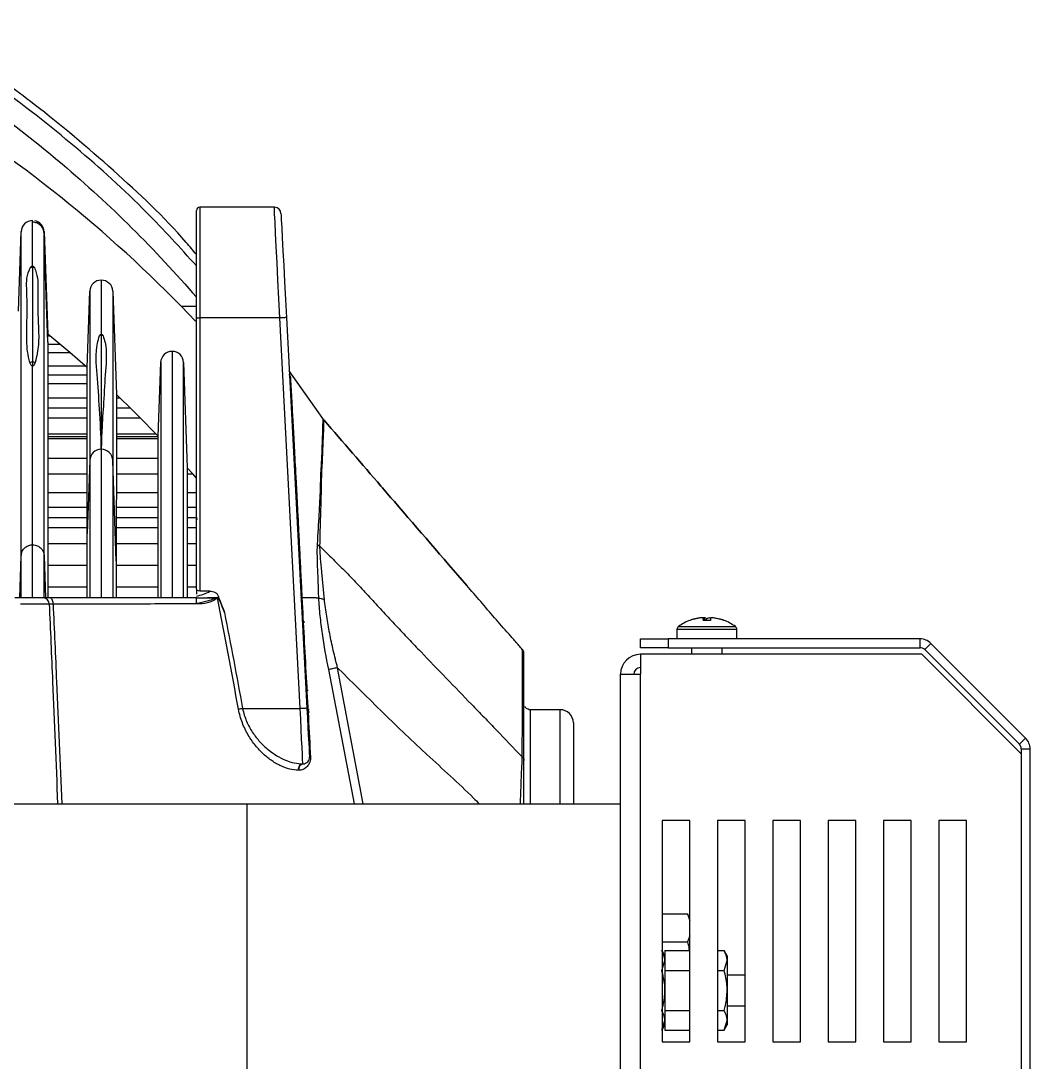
# Model space of a CAD drawing. Extents: x 9.3 to 87.2, y 0.6 to 68.8.
# Drawn here: x 39.923 to 44.482, y 58.611 to 63.314 of the extents above; entities that cross this region are included whole.
import ezdxf

# ---------------------------------------------------------------- set-up
doc = ezdxf.new("R2010")
doc.units = 0
doc.header["$MEASUREMENT"] = 0
doc.layers.add('OBJECT', color=7, linetype='CONTINUOUS')

msp = doc.modelspace()

# ---------------------------------------------------------------- linework, layer by layer
at = {"layer": 'OBJECT'}
for p, q in [((40.7165, 61.9725), (40.7165, 62.4575)), ((41.0681, 62.4725), (40.7315, 62.4725)), ((40.7315, 62.4725), (40.7315, 61.9725)), ((39.9765, 62.4033), (39.9765, 62.4122)), ((39.912, 62.0031), (39.9246, 62.3621)), ((40.0285, 62.3621), (40.0447, 61.8996)), ((40.0449, 61.8627), (40.0285, 62.3324)), ((39.9765, 62.2061), (39.9765, 62.2009)), ((39.9765, 62.2009), (39.9765, 61.7727)), ((40.2225, 61.7479), (40.2346, 62.0931)), ((40.3385, 62.0931), (40.3548, 61.6268)), ((40.6469, 62.0256), (40.7165, 62.0256)), ((40.6469, 62.0256), (40.7122, 61.9576)), ((40.7165, 61.9725), (40.7315, 61.9725)), ((40.7165, 60.7482), (40.7165, 61.9725)), ((40.7315, 61.9725), (40.7315, 60.7384)), ((41.0927, 61.9725), (40.7315, 61.9725)), ((41.1852, 60.2082), (41.0927, 61.9725)), ((41.1226, 61.9741), (41.2151, 60.2098)), ((40.0538, 61.8922), (40.0447, 61.8996)), ((40.0447, 61.8922), (40.0538, 61.8922)), ((40.0993, 61.8542), (40.0538, 61.8922)), ((40.2865, 61.8985), (40.2865, 61.8931)), ((40.2865, 61.8931), (40.2865, 61.3796)), ((40.0447, 61.8652), (40.0448, 61.8542)), ((40.0448, 61.8542), (40.0448, 61.8161)), ((40.0448, 61.8542), (40.0993, 61.8542)), ((40.1441, 61.8161), (40.0993, 61.8542)), ((40.0448, 61.8161), (40.0448, 61.7559)), ((40.0448, 61.8161), (40.1441, 61.8161)), ((40.2135, 61.7559), (40.1441, 61.8161)), ((39.9765, 61.7727), (39.9765, 61.7548)), ((40.0448, 61.7559), (40.0447, 61.7162)), ((40.0448, 61.7559), (40.2135, 61.7559)), ((40.2225, 61.7479), (40.2135, 61.7559)), ((40.5432, 61.4386), (40.5548, 61.7713)), ((40.6583, 61.7713), (40.6749, 61.296)), ((40.0447, 61.7162), (40.0446, 61.6757)), ((40.0447, 61.7162), (40.2225, 61.7162)), ((40.2225, 61.6757), (40.2225, 61.7162)), ((41.2875, 61.5178), (41.1353, 61.7335)), ((40.0446, 61.6757), (40.0445, 61.6116)), ((40.0446, 61.6757), (40.2225, 61.6757)), ((40.2225, 61.6116), (40.2225, 61.6757)), ((40.0445, 61.6116), (40.0445, 61.5668)), ((40.0445, 61.6116), (40.2225, 61.6116)), ((40.2225, 61.5668), (40.2225, 61.6116)), ((40.371, 61.6116), (40.3548, 61.6268)), ((40.3548, 61.6268), (40.3548, 61.6116)), ((40.3548, 61.6116), (40.3549, 61.5668)), ((40.3548, 61.6116), (40.371, 61.6116)), ((40.4172, 61.5668), (40.371, 61.6116)), ((40.0445, 61.5668), (40.0445, 61.5214)), ((40.0445, 61.5668), (40.2225, 61.5668)), ((40.2226, 61.5214), (40.2225, 61.5668)), ((40.3549, 61.5668), (40.3549, 61.5214)), ((40.3549, 61.5668), (40.4172, 61.5668)), ((40.4628, 61.5214), (40.4172, 61.5668)), ((40.0445, 61.5214), (40.0445, 61.4497)), ((40.0445, 61.5214), (40.2226, 61.5214)), ((40.2228, 61.4497), (40.2226, 61.5214)), ((40.3549, 61.5214), (40.3549, 61.4497)), ((40.3549, 61.5214), (40.4628, 61.5214)), ((40.5326, 61.4497), (40.4628, 61.5214)), ((40.0445, 61.4497), (40.0445, 61.4371)), ((40.0445, 61.4497), (40.2228, 61.4497)), ((40.0445, 61.4371), (40.0445, 61.4272)), ((40.0445, 61.4371), (40.2228, 61.4371)), ((40.0445, 61.4272), (40.0445, 61.3392)), ((40.0445, 61.4272), (40.2228, 61.4272)), ((40.2228, 61.4371), (40.2228, 61.4497)), ((40.2228, 61.4272), (40.2228, 61.4371)), ((40.2229, 61.3392), (40.2228, 61.4272)), ((40.3549, 61.4272), (40.3547, 61.3392)), ((40.3549, 61.4497), (40.3549, 61.4371)), ((40.3549, 61.4497), (40.5326, 61.4497)), ((40.3549, 61.4371), (40.3549, 61.4272)), ((40.3549, 61.4371), (40.5432, 61.4371)), ((40.3549, 61.4272), (40.5432, 61.4272)), ((40.5432, 61.4386), (40.5326, 61.4497)), ((40.5432, 61.4371), (40.5432, 61.4386)), ((40.5432, 61.4272), (40.5432, 61.4371)), ((40.2865, 61.3796), (40.2865, 61.3796)), ((40.0445, 61.3392), (40.0446, 61.2687)), ((40.0445, 61.3392), (40.2229, 61.3392)), ((40.2229, 61.2687), (40.2229, 61.3392)), ((40.2346, 61.3292), (40.223, 60.999)), ((40.3544, 60.8741), (40.3385, 61.3292)), ((40.3547, 61.3392), (40.3546, 61.2687)), ((40.3547, 61.3392), (40.543, 61.3392)), ((40.543, 61.2687), (40.543, 61.3392)), ((40.6995, 61.2687), (40.6749, 61.296)), ((40.0446, 61.2687), (40.0447, 61.1843)), ((40.0446, 61.2687), (40.2229, 61.2687)), ((40.2229, 61.1843), (40.2229, 61.2687)), ((40.3546, 61.2687), (40.3546, 61.1843)), ((40.3546, 61.2687), (40.543, 61.2687)), ((40.5431, 61.1843), (40.543, 61.2687)), ((40.6749, 61.2687), (40.6995, 61.2687)), ((40.7165, 61.2493), (40.6995, 61.2687)), ((40.0447, 61.1843), (40.0447, 61.1172)), ((40.0447, 61.1843), (40.2229, 61.1843)), ((40.2229, 61.1172), (40.2229, 61.1843)), ((40.3546, 61.1843), (40.3545, 61.1172)), ((40.3546, 61.1843), (40.5431, 61.1843)), ((40.5432, 61.1172), (40.5431, 61.1843)), ((40.6751, 61.1843), (40.6751, 61.1172)), ((40.6751, 61.1843), (40.7165, 61.1843)), ((40.0447, 61.1172), (40.0448, 61.0718)), ((40.0447, 61.1172), (40.2229, 61.1172)), ((40.223, 61.0718), (40.2229, 61.1172)), ((40.3545, 61.1172), (40.3545, 61.0718)), ((40.3545, 61.1172), (40.5432, 61.1172)), ((40.5432, 61.0718), (40.5432, 61.1172)), ((40.6751, 61.1172), (40.6751, 61.0718)), ((40.6751, 61.1172), (40.7165, 61.1172)), ((40.0448, 61.0718), (40.0448, 61.0262)), ((40.0448, 61.0718), (40.223, 61.0718)), ((40.223, 61.0262), (40.223, 61.0718)), ((40.3545, 61.0718), (40.3545, 61.0262)), ((40.3545, 61.0718), (40.5432, 61.0718)), ((40.5431, 61.0262), (40.5432, 61.0718)), ((40.6751, 61.0718), (40.675, 61.0262)), ((40.6751, 61.0718), (40.7166, 61.0718)), ((40.0448, 61.0262), (40.0448, 60.9541)), ((40.0448, 61.0262), (40.223, 61.0262)), ((40.223, 60.999), (40.223, 61.0262)), ((40.223, 60.9541), (40.223, 60.999)), ((40.3545, 61.0262), (40.3545, 60.9541)), ((40.3545, 61.0262), (40.5431, 61.0262)), ((40.5431, 60.9541), (40.5431, 61.0262)), ((40.675, 61.0262), (40.6749, 60.9541)), ((40.675, 61.0262), (40.7165, 61.0262)), ((40.0448, 60.9541), (40.0449, 60.8564)), ((40.0448, 60.9541), (40.223, 60.9541)), ((40.223, 60.8564), (40.223, 60.9541)), ((40.3545, 60.9541), (40.3544, 60.8741)), ((40.3545, 60.9541), (40.5431, 60.9541)), ((40.543, 60.8564), (40.5431, 60.9541)), ((40.6749, 60.9541), (40.675, 60.8564)), ((40.6749, 60.9541), (40.7165, 60.9541)), ((39.9767, 60.948), (39.9765, 60.948)), ((39.9181, 60.7082), (39.9247, 60.8978)), ((40.0287, 60.8978), (40.0353, 60.7082)), ((40.0449, 60.8564), (40.0449, 60.7577)), ((40.0449, 60.8564), (40.223, 60.8564)), ((40.223, 60.7577), (40.223, 60.8564)), ((40.3544, 60.8741), (40.3544, 60.8564)), ((40.3544, 60.8564), (40.3544, 60.7577)), ((40.3544, 60.8564), (40.543, 60.8564)), ((40.5429, 60.7577), (40.543, 60.8564)), ((40.675, 60.8564), (40.6751, 60.7577)), ((40.675, 60.8564), (40.7165, 60.8564)), ((40.0449, 60.7577), (40.0449, 60.7082)), ((40.0449, 60.7577), (40.223, 60.7577)), ((40.2229, 60.7082), (40.223, 60.7577)), ((40.3544, 60.7577), (40.3545, 60.7082)), ((40.3544, 60.7577), (40.5429, 60.7577)), ((40.543, 60.7082), (40.5429, 60.7577)), ((40.6751, 60.7577), (40.6751, 60.7082)), ((40.6751, 60.7577), (40.7165, 60.7577)), ((40.7165, 60.7482), (40.7165, 60.7245)), ((40.7771, 60.7384), (40.7315, 60.7384)), ((40.0258, 60.7082), (39.8963, 60.7082)), ((40.7165, 60.7082), (40.7165, 60.7082)), ((41.2571, 60.7082), (41.2673, 60.7082)), ((41.1946, 60.6006), (41.2053, 60.6006)), ((42.8928, 60.5788), (43.1503, 60.5788)), ((42.9982, 60.6187), (42.9959, 60.618)), ((42.9982, 60.6187), (42.9983, 60.6182)), ((43.0101, 60.6187), (43.0033, 60.618)), ((43.0109, 60.6063), (43.0101, 60.6187)), ((43.0329, 60.6187), (43.0398, 60.618)), ((43.0449, 60.6187), (43.0448, 60.6182)), ((42.8865, 60.5666), (42.8865, 60.5232)), ((42.8865, 60.5666), (43.1565, 60.5666)), ((43.1565, 60.5232), (43.1565, 60.5666)), ((41.1991, 60.5147), (41.2036, 60.5147)), ((42.7215, 60.4832), (42.7215, 60.5232)), ((42.7215, 60.5232), (42.8465, 60.5232)), ((42.8465, 60.4832), (42.7215, 60.4832)), ((42.8465, 60.5232), (42.8465, 60.4832)), ((43.9841, 60.5232), (42.8465, 60.5232)), ((42.8465, 60.4832), (43.9841, 60.4832)), ((42.9525, 60.4832), (42.9525, 60.4532)), ((43.0905, 60.4532), (43.0905, 60.4832)), ((43.9841, 60.4832), (43.9841, 60.5232)), ((44.0053, 60.4744), (44.0336, 60.5027)), ((44.461, 60.0753), (44.0336, 60.5027)), ((42.7215, 60.4532), (42.7215, 60.3632)), ((43.9924, 60.4532), (42.7215, 60.4532)), ((44.4415, 60.0041), (43.9924, 60.4532)), ((44.0053, 60.4744), (44.4328, 60.047)), ((41.2037, 60.4279), (41.2125, 60.4279)), ((41.4696, 59.7782), (41.3537, 60.3927)), ((41.3125, 60.384), (41.4288, 59.7782)), ((42.6315, 56.5432), (42.6315, 60.3632)), ((42.6315, 60.3632), (42.7215, 60.3632)), ((42.7215, 56.5432), (42.7215, 60.3632)), ((41.2109, 60.2911), (41.2215, 60.2911)), ((40.9249, 60.2082), (41.1852, 60.2082)), ((41.2154, 60.2041), (41.2257, 60.2041)), ((42.3585, 60.2032), (42.2253, 60.2032)), ((42.3585, 59.7782), (42.3585, 60.2032)), ((41.216, 60.1931), (41.2262, 60.1931)), ((41.2174, 60.1662), (41.2259, 60.1662)), ((42.4185, 60.1432), (42.4185, 59.7782)), ((44.4328, 60.047), (44.461, 60.0753)), ((44.4415, 60.0258), (44.4415, 56.9206)), ((44.4415, 60.0258), (44.4815, 60.0258)), ((44.4815, 56.9206), (44.4815, 60.0258)), ((38.7275, 59.7782), (40.9445, 59.7782)), ((40.9445, 59.7782), (40.9445, 58.2782)), ((40.9445, 59.7782), (42.6315, 59.7782)), ((42.944, 59.7032), (42.819, 59.7032)), ((42.819, 59.7032), (42.819, 58.7032)), ((42.944, 58.7032), (42.944, 59.7032)), ((43.194, 59.7032), (43.069, 59.7032)), ((43.069, 59.7032), (43.069, 58.7032)), ((43.194, 58.7032), (43.194, 59.7032)), ((43.444, 59.7032), (43.319, 59.7032)), ((43.319, 59.7032), (43.319, 58.7032)), ((43.444, 58.7032), (43.444, 59.7032)), ((43.694, 59.7032), (43.569, 59.7032)), ((43.569, 59.7032), (43.569, 58.7032)), ((43.694, 58.7032), (43.694, 59.7032)), ((43.944, 59.7032), (43.819, 59.7032)), ((43.819, 59.7032), (43.819, 58.7032)), ((43.944, 58.7032), (43.944, 59.7032)), ((44.194, 59.7032), (44.069, 59.7032)), ((44.069, 59.7032), (44.069, 58.7032)), ((44.194, 58.7032), (44.194, 59.7032)), ((42.819, 59.2808), (42.934, 59.2808)), ((42.944, 59.2593), (42.934, 59.2808)), ((42.934, 59.2808), (42.944, 59.2493)), ((42.944, 59.1824), (42.934, 59.1545)), ((42.819, 59.1545), (42.934, 59.1545)), ((42.8182, 59.0253), (42.8322, 59.0703)), ((42.8322, 59.0912), (42.819, 59.114)), ((42.8322, 59.1154), (42.944, 59.1154)), ((42.8322, 59.1154), (42.8322, 59.0253)), ((43.069, 59.1154), (43.0995, 59.1154)), ((43.1134, 59.0912), (43.0995, 59.1154)), ((43.0995, 59.0253), (43.1134, 59.0703)), ((43.1134, 59.0912), (43.1134, 59.0703)), ((43.1134, 59.0703), (43.1134, 58.9352)), ((42.8322, 59.0253), (42.8322, 58.8452)), ((42.8322, 59.0253), (42.944, 59.0253)), ((43.069, 59.0253), (43.0995, 59.0253)), ((43.194, 59.0042), (43.1134, 59.0042)), ((43.1134, 58.9352), (43.1134, 58.8001)), ((42.8322, 58.8452), (42.944, 58.8452)), ((42.8322, 58.8452), (42.8322, 58.7551)), ((43.069, 58.8452), (43.0995, 58.8452)), ((43.1134, 58.8662), (43.194, 58.8662)), ((42.8182, 58.7551), (42.8322, 58.8001)), ((43.0995, 58.7551), (43.1134, 58.8001)), ((43.1134, 58.8001), (43.1134, 58.7792)), ((42.819, 58.7565), (42.8322, 58.7792)), ((42.8322, 58.7551), (42.944, 58.7551)), ((43.069, 58.7551), (43.0995, 58.7551)), ((43.0995, 58.7551), (43.1134, 58.7792)), ((42.819, 58.7032), (42.944, 58.7032)), ((43.069, 58.7032), (43.194, 58.7032)), ((43.319, 58.7032), (43.444, 58.7032)), ((43.569, 58.7032), (43.694, 58.7032)), ((43.819, 58.7032), (43.944, 58.7032)), ((44.069, 58.7032), (44.194, 58.7032))]:
    msp.add_line(p, q, dxfattribs=at)
at = {"layer": 'OBJECT', "flags": 128}
for points in [[(41.0927, 61.9725), (41.0884, 62.0593), (41.0843, 62.1435), (41.0804, 62.2225), (41.0769, 62.2939), (41.0738, 62.3555), (41.0714, 62.4055), (41.0695, 62.4424), (41.0684, 62.4649), (41.0681, 62.4725)], [(41.098, 62.4441), (41.0984, 62.4369), (41.0995, 62.4157), (41.1013, 62.3811), (41.1038, 62.3341), (41.1068, 62.2762), (41.1103, 62.2091), (41.1142, 62.1348), (41.1184, 62.0557), (41.1226, 61.9741)], [(41.1226, 61.9741), (41.1221, 61.974), (41.1204, 61.974), (41.1176, 61.9738), (41.1139, 61.9736), (41.1093, 61.9734), (41.1042, 61.9731), (41.0985, 61.9728), (41.0927, 61.9725)], [(39.9219, 60.6809), (39.9528, 60.6809), (40.0514, 60.6808)], [(40.0701, 60.6814), (40.0695, 60.6868), (40.0684, 60.6919), (40.0668, 60.6965), (40.0648, 60.7005), (40.0624, 60.7038), (40.0597, 60.7062), (40.0568, 60.7077), (40.0539, 60.7082)], [(40.8101, 60.7082), (40.8107, 60.7083), (40.8108, 60.7083)], [(41.1927, 60.7083), (41.1927, 60.7082), (41.1927, 60.7082)], [(41.1928, 60.7082), (41.1927, 60.7083), (41.1927, 60.7083)], [(43.0032, 60.6187), (43.0033, 60.618), (43.0034, 60.617), (43.0035, 60.6157), (43.0036, 60.6143), (43.0038, 60.6125), (43.004, 60.6106), (43.0042, 60.6084), (43.0044, 60.6059)], [(43.0088, 60.6062), (43.0047, 60.6063), (43.0044, 60.6063)], [(43.0387, 60.6059), (43.0389, 60.6084), (43.0391, 60.6106), (43.0393, 60.6125), (43.0395, 60.6143), (43.0396, 60.6157), (43.0397, 60.617), (43.0398, 60.618), (43.0399, 60.6187)], [(43.098, 60.6062), (43.0968, 60.6063), (43.0967, 60.6063)], [(40.9249, 60.2082), (40.9223, 60.2077), (40.9197, 60.2073), (40.9172, 60.2068), (40.9147, 60.2064), (40.9124, 60.2059), (40.9102, 60.2055), (40.9082, 60.2052), (40.9064, 60.2048)], [(41.2151, 60.2098), (41.2145, 60.2098), (41.2128, 60.2097), (41.2101, 60.2095), (41.2063, 60.2093), (41.2018, 60.2091), (41.1966, 60.2088), (41.191, 60.2085), (41.1852, 60.2082)], [(41.1967, 59.9582), (41.1964, 59.9635), (41.1958, 59.978), (41.1947, 60.0013), (41.1933, 60.0324), (41.1915, 60.0701), (41.1895, 60.1131), (41.1874, 60.1598), (41.1852, 60.2082)], [(41.2151, 60.2098), (41.2174, 60.1669), (41.2195, 60.1256), (41.2215, 60.0876), (41.2233, 60.0542), (41.2247, 60.0269), (41.2258, 60.0065), (41.2264, 59.994), (41.2266, 59.9898)], [(41.2266, 59.9898), (41.2267, 59.9894), (41.227, 59.9891), (41.2274, 59.9888), (41.2279, 59.9884), (41.2286, 59.9881), (41.2294, 59.9879), (41.2303, 59.9876), (41.2313, 59.9874)]]:
    msp.add_lwpolyline(points, dxfattribs=at)
at = {"layer": 'OBJECT'}
for centre, radius, start, end in [((36.3545, 57.8332), 6, 44.32505, 59.31396), ((40.7315, 62.4575), 0.015, 90, 180), ((41.0681, 62.4425), 0.03, 3, 87.6404), ((39.9765, 62.3602), 0.052, 90.0069, 178), ((39.9765, 62.3602), 0.052, 2, 79.6776), ((39.9765, 62.1464), 0.0545, 89.9929, 100.227), ((39.9765, 62.1463), 0.0546, 81.378, 90.001), ((40.2865, 62.0912), 0.052, 90, 178), ((40.2865, 62.0912), 0.052, 2, 90), ((40.2865, 61.8376), 0.0555, 89.9935, 98.5284), ((40.2865, 61.8375), 0.0555, 81.4718, 90.0063), ((40.6065, 61.7695), 0.0518, 90, 178), ((40.6065, 61.7695), 0.0518, 2, 90), ((39.9765, 61.7109), 0.0619, 89.9772, 101.4293), ((39.9766, 61.7108), 0.0619, 78.9908, 90.0222), ((41.1604, 61.7197), 0.0244, 183.0336, 215.9914), ((40.2865, 61.3274), 0.052, 90, 178), ((40.2865, 61.3274), 0.052, 2, 90), ((40.7365, 61.0734), 0.02, 180, 212.5468), ((40.0237, 60.6806), 0.0277, 0.45, 85.7528), ((42.9015, 60.5666), 0.015, 125.6682, 180), ((43.0215, 60.3994), 0.2208, 110.3311, 125.6682), ((43.0215, 60.3994), 0.2208, 104.3896, 110.3311), ((43.3332, 60.9248), 0.5022, 219.3434, 219.4237), ((43.0215, 60.3978), 0.2216, 94.7443, 110.1217), ((43.0154, 60.4233), 0.1962, 95.0253, 104.3851), ((43.0215, 60.3367), 0.2697, 86.3607, 93.6393), ((43.001, 60.5847), 0.0352, 54.3352, 74.9747), ((43.0458, 60.5766), 0.044, 106.9531, 138.1962), ((43.0216, 60.3978), 0.2216, 69.8782, 85.2556), ((43.0277, 60.4235), 0.1959, 68.5886, 84.9801), ((43.0215, 60.3994), 0.2208, 69.6689, 75.6104), ((42.7099, 60.9248), 0.5022, 320.5763, 320.6566), ((43.0215, 60.3994), 0.2208, 54.3318, 69.6689), ((43.1415, 60.5666), 0.015, 0, 54.3318), ((43.9841, 60.4532), 0.07, 45, 90), ((43.9841, 60.4532), 0.03, 45, 90), ((42.1802, 60.4595), 0.015, 0.0003, 27.6805), ((42.1799, 60.4598), 0.015, 11.9122, 23.5856), ((42.7215, 60.3632), 0.09, 90, 180), ((42.7215, 60.3632), 0.03, 90, 180), ((42.3585, 60.1432), 0.06, 0, 90), ((44.4115, 60.0258), 0.07, 0, 45), ((44.4115, 60.0258), 0.03, 0, 45), ((41.1967, 59.9882), 0.03, 272.1871, 3), ((41.2002, 59.9346), 0.0239, 98.4665, 192.0031), ((41.2019, 59.935), 0.0236, 99.9027, 193.1263)]:
    msp.add_arc(centre, radius, start, end, dxfattribs=at)
for points, knots in [([(40.7165, 62.2588), (40.7011, 62.2771), (40.5865, 62.4134), (40.3428, 62.6423), (40.021, 62.9144), (39.7126, 63.1374), (39.521, 63.2552), (39.425, 63.3142)], [0, 0, 0, 0, 0.04293, 0.319017, 0.59702, 0.798142, 1, 1, 1, 1]), ([(40.7165, 62.2077), (40.6425, 62.2892), (40.4713, 62.4777), (40.1673, 62.7516), (39.8106, 63.033), (39.5482, 63.1973), (39.4165, 63.2797)], [0, 0, 0, 0, 0.195251, 0.451403, 0.724741, 1, 1, 1, 1]), ([(39.4165, 63.168), (39.6608, 63.0194), (39.892, 62.8526), (40.328, 62.4827), (40.5301, 62.282), (40.7165, 62.0656)], [0, 0, 0, 0, 0.5, 0.5, 1, 1, 1, 1]), ([(39.9247, 60.8978), (39.9247, 60.9983), (39.9247, 61.1959), (39.9247, 61.4603), (39.9247, 61.688), (39.9247, 61.8787), (39.9246, 62.0368), (39.9246, 62.1742), (39.9246, 62.281), (39.9246, 62.3487), (39.9246, 62.3576), (39.9246, 62.3621)], [0, 0, 0, 0, 0.130922, 0.257354, 0.375016, 0.481399, 0.581339, 0.679843, 0.783111, 0.890386, 1, 1, 1, 1]), ([(40.0285, 62.3545), (40.0276, 62.3609), (40.0257, 62.3741), (40.0136, 62.391), (39.9963, 62.4026), (39.9829, 62.4041), (39.9765, 62.4048)], [0, 0, 0, 0, 0.240814, 0.500338, 0.759667, 1, 1, 1, 1]), ([(39.9765, 62.2061), (39.9765, 62.2406), (39.9765, 62.311), (39.9765, 62.3694), (39.9765, 62.3992), (39.9765, 62.4028), (39.9765, 62.4033)], [0, 0, 0, 0, 0.3326073, 0.6774697, 0.9544603, 1, 1, 1, 1]), ([(40.0287, 60.8978), (40.0287, 60.9983), (40.0287, 61.1959), (40.0286, 61.4603), (40.0286, 61.688), (40.0286, 61.8787), (40.0286, 62.0368), (40.0286, 62.1745), (40.0286, 62.28), (40.0285, 62.3385), (40.0285, 62.3465), (40.0285, 62.3489)], [0, 0, 0, 0, 0.13971, 0.27463, 0.400189, 0.513714, 0.620363, 0.725479, 0.835679, 0.950155, 1, 1, 1, 1]), ([(39.9643, 61.7715), (39.9621, 61.7796), (39.9511, 61.8203), (39.9493, 61.9196), (39.9529, 62.0234), (39.9497, 62.1051), (39.9488, 62.1522), (39.9573, 62.1839), (39.9666, 62.1996), (39.9669, 62.2001)], [0, 0, 0, 0, 0.052127, 0.260581, 0.628663, 0.75159, 0.874449, 0.996169, 1, 1, 1, 1]), ([(39.9669, 62.2001), (39.968, 62.2017), (39.9693, 62.2037), (39.9727, 62.2055), (39.9741, 62.206), (39.9755, 62.2061), (39.9762, 62.2061), (39.9765, 62.2061)], [0, 0, 0, 0, 0.6484524, 0.7598636, 0.87221, 0.9465614, 1, 1, 1, 1]), ([(39.9765, 62.2061), (39.9771, 62.206), (39.9784, 62.2058), (39.981, 62.2045), (39.9831, 62.2026), (39.9843, 62.201), (39.9847, 62.2003)], [0, 0, 0, 0, 0.11024, 0.273219, 0.70661, 1, 1, 1, 1]), ([(39.9847, 62.2003), (39.9877, 62.1924), (40.0027, 62.1531), (39.9989, 62.0693), (40.0008, 61.9592), (40.0063, 61.8527), (39.9943, 61.7986), (39.9884, 61.7716)], [0, 0, 0, 0, 0.0631566, 0.3141764, 0.6559932, 0.8284295, 1, 1, 1, 1]), ([(40.2865, 62.1432), (40.2865, 62.1393), (40.2865, 62.1316), (40.2865, 62.0739), (40.2865, 61.9973), (40.2865, 61.9312), (40.2865, 61.8985)], [0, 0, 0, 0, 0.2875665, 0.5706173, 0.7881638, 1, 1, 1, 1]), ([(40.2346, 62.0931), (40.2346, 62.0892), (40.2346, 62.0817), (40.2346, 62.0222), (40.2346, 61.9314), (40.2346, 61.8031), (40.2346, 61.661), (40.2346, 61.5044), (40.2346, 61.3873), (40.2346, 61.3292)], [0, 0, 0, 0, 0.1517066, 0.3010924, 0.4467941, 0.5874491, 0.7285956, 0.8653203, 1, 1, 1, 1]), ([(40.3385, 62.0931), (40.3385, 62.0892), (40.3385, 62.0817), (40.3385, 62.0222), (40.3385, 61.9314), (40.3385, 61.8031), (40.3385, 61.661), (40.3385, 61.5044), (40.3385, 61.3873), (40.3385, 61.3292)], [0, 0, 0, 0, 0.1517066, 0.3010924, 0.4467941, 0.5874491, 0.7285956, 0.8653203, 1, 1, 1, 1]), ([(40.2865, 61.3796), (40.2865, 61.3796), (40.2865, 61.3797), (40.2865, 61.3799), (40.2865, 61.3803), (40.2865, 61.3817), (40.2859, 61.4446), (40.2785, 61.563), (40.2689, 61.7198), (40.2582, 61.8241), (40.2749, 61.881), (40.2783, 61.8925)], [0, 0, 0, 0, 0.000149, 0.000446, 0.00104, 0.002229, 0.006986, 0.312547, 0.618174, 0.923157, 1, 1, 1, 1]), ([(40.2783, 61.8925), (40.2788, 61.8932), (40.2797, 61.8947), (40.2814, 61.8965), (40.2832, 61.8977), (40.2846, 61.8983), (40.2858, 61.8985), (40.2864, 61.8985), (40.2865, 61.8985)], [0, 0, 0, 0, 0.310389, 0.628913, 0.761248, 0.894698, 0.970341, 1, 1, 1, 1]), ([(40.2865, 61.8985), (40.2869, 61.8985), (40.2878, 61.8985), (40.2894, 61.898), (40.2919, 61.8965), (40.2936, 61.8945), (40.2945, 61.8929), (40.2948, 61.8925)], [0, 0, 0, 0, 0.0737706, 0.1689582, 0.3352579, 0.8334907, 1, 1, 1, 1]), ([(40.2948, 61.8925), (40.298, 61.8819), (40.3139, 61.8297), (40.3049, 61.7341), (40.2979, 61.6017), (40.2903, 61.493), (40.2876, 61.4267), (40.2869, 61.4019), (40.2867, 61.3901), (40.2866, 61.3842), (40.2866, 61.3815), (40.2865, 61.3803), (40.2865, 61.3799), (40.2865, 61.3797), (40.2865, 61.3796), (40.2865, 61.3796)], [0, 0, 0, 0, 0.070565, 0.350846, 0.630744, 0.861215, 0.935041, 0.968568, 0.985332, 0.993714, 0.997905, 0.998952, 0.999476, 0.999738, 1, 1, 1, 1]), ([(40.6065, 61.8212), (40.6065, 61.8175), (40.6065, 61.8101), (40.6065, 61.7519), (40.6065, 61.6638), (40.6065, 61.5413), (40.6065, 61.4115), (40.6065, 61.2711), (40.6065, 61.1206), (40.6065, 60.9662), (40.6065, 60.8322), (40.6065, 60.7456), (40.6065, 60.7082)], [0, 0, 0, 0, 0.119115, 0.2364, 0.350741, 0.460971, 0.565325, 0.66243, 0.765971, 0.856794, 0.938114, 1, 1, 1, 1]), ([(39.9765, 61.7548), (39.9762, 61.7548), (39.9756, 61.7548), (39.9744, 61.7551), (39.9723, 61.7564), (39.9679, 61.7618), (39.9659, 61.7672), (39.9643, 61.7715)], [0, 0, 0, 0, 0.027025, 0.059823, 0.116713, 0.300963, 1, 1, 1, 1]), ([(39.9884, 61.7716), (39.9868, 61.7666), (39.985, 61.7612), (39.9798, 61.7561), (39.9785, 61.7552), (39.9773, 61.7548), (39.9768, 61.7548), (39.9765, 61.7548)], [0, 0, 0, 0, 0.808261, 0.877493, 0.947201, 0.979061, 1, 1, 1, 1]), ([(39.9765, 60.9482), (39.9765, 61.0348), (39.9765, 61.2058), (39.9765, 61.4233), (39.9765, 61.6064), (39.9765, 61.7063), (39.9765, 61.7548)], [0, 0, 0, 0, 0.2943602, 0.581245, 0.7968207, 1, 1, 1, 1]), ([(40.5548, 61.7713), (40.5548, 61.7675), (40.5548, 61.7601), (40.5548, 61.7019), (40.5548, 61.6136), (40.5548, 61.491), (40.5548, 61.3611), (40.5548, 61.2205), (40.5548, 61.07), (40.5548, 60.9154), (40.5548, 60.7979), (40.5548, 60.7285), (40.5548, 60.7082)], [0, 0, 0, 0, 0.122602, 0.243319, 0.361, 0.474446, 0.581833, 0.68175, 0.788271, 0.881698, 0.965359, 1, 1, 1, 1]), ([(40.6583, 60.7082), (40.6583, 60.7294), (40.6583, 60.8006), (40.6583, 60.921), (40.6583, 61.0792), (40.6583, 61.2417), (40.6583, 61.3881), (40.6583, 61.5199), (40.6583, 61.6305), (40.6583, 61.7093), (40.6583, 61.7613), (40.6583, 61.7679), (40.6583, 61.7713)], [0, 0, 0, 0, 0.036087, 0.121484, 0.217181, 0.326474, 0.448113, 0.550998, 0.658884, 0.770331, 0.884355, 1, 1, 1, 1]), ([(40.2225, 61.7162), (40.2225, 61.7254), (40.2225, 61.7438), (40.2225, 61.7466), (40.2225, 61.7479)], [0, 0, 0, 0, 0.4984204, 1, 1, 1, 1]), ([(41.1369, 61.7136), (41.1369, 61.7136), (41.1371, 61.7133), (41.1364, 61.7147), (41.1362, 61.7172), (41.1362, 61.7185)], [0, 0, 0, 0, 0.120517, 0.578311, 1, 1, 1, 1]), ([(41.1367, 61.7146), (41.1371, 61.7138), (41.1389, 61.7108), (41.1403, 61.7076), (41.1405, 61.7062), (41.1407, 61.7054)], [0, 0, 0, 0, 0.149258, 0.564317, 1, 1, 1, 1]), ([(41.1407, 61.7054), (41.141, 61.6989), (41.1414, 61.6918), (41.1423, 61.6759), (41.1427, 61.6672), (41.1443, 61.6383), (41.1456, 61.6157), (41.1484, 61.5637), (41.15, 61.5343), (41.1528, 61.484), (41.1537, 61.4661), (41.1558, 61.4287), (41.1568, 61.4091), (41.1601, 61.3478), (41.1625, 61.3035), (41.1663, 61.2304), (41.1677, 61.205), (41.1697, 61.165), (41.1705, 61.1514), (41.1719, 61.1237), (41.1726, 61.1097), (41.1748, 61.0669), (41.1763, 61.0374), (41.1794, 60.9767), (41.181, 60.9455), (41.1842, 60.881), (41.1859, 60.8475), (41.1884, 60.7961), (41.1893, 60.7788), (41.1906, 60.7525), (41.1912, 60.7393), (41.192, 60.7238), (41.1923, 60.7171), (41.1926, 60.7127), (41.1927, 60.7104), (41.1928, 60.7082)], [0, 0, 0, 0, 0.0625, 0.0625, 0.125, 0.125, 0.25, 0.25, 0.375, 0.375, 0.4375, 0.4375, 0.5, 0.5, 0.625, 0.625, 0.6875, 0.6875, 0.71875, 0.71875, 0.75, 0.75, 0.8125, 0.8125, 0.875, 0.875, 0.9375, 0.9375, 0.96875, 0.96875, 0.984375, 0.992188, 0.996094, 0.996094, 1, 1, 1, 1]), ([(41.2875, 61.5178), (41.2877, 61.5125), (41.287, 61.5064), (41.2863, 61.4941), (41.2861, 61.4895), (41.2862, 61.4814), (41.2863, 61.4785), (41.2863, 61.4727), (41.2863, 61.4697), (41.2859, 61.4542), (41.285, 61.4403), (41.2838, 61.4156), (41.2834, 61.4067), (41.2829, 61.3874), (41.2826, 61.377), (41.2818, 61.355), (41.2813, 61.3435), (41.2799, 61.3189), (41.2791, 61.306), (41.2775, 61.2785), (41.2769, 61.2639), (41.276, 61.2324), (41.2756, 61.2159), (41.2743, 61.1813), (41.2735, 61.1632), (41.2716, 61.1252), (41.2706, 61.1054), (41.267, 61.0436), (41.2642, 60.9991), (41.2615, 60.9504)], [0, 0, 0, 0, 0.125, 0.125, 0.1875, 0.1875, 0.21875, 0.21875, 0.25, 0.25, 0.375, 0.375, 0.4375, 0.4375, 0.5, 0.5, 0.5625, 0.5625, 0.625, 0.625, 0.6875, 0.6875, 0.75, 0.75, 0.8125, 0.8125, 0.875, 0.875, 1, 1, 1, 1]), ([(41.2741, 60.9413), (41.2749, 60.991), (41.2764, 61.0362), (41.2784, 61.0989), (41.279, 61.1189), (41.28, 61.1573), (41.2805, 61.1756), (41.2813, 61.2105), (41.2815, 61.2272), (41.2821, 61.2588), (41.2826, 61.2734), (41.284, 61.3009), (41.2848, 61.3138), (41.286, 61.3382), (41.2866, 61.3498), (41.2873, 61.3716), (41.2876, 61.3819), (41.2882, 61.401), (41.2886, 61.4098), (41.2899, 61.4342), (41.2908, 61.4479), (41.2913, 61.4632), (41.2913, 61.4662), (41.2913, 61.472), (41.2913, 61.4748), (41.2912, 61.4828), (41.2914, 61.4874), (41.2921, 61.4996), (41.2928, 61.5056), (41.2926, 61.5109)], [0, 0, 0, 0, 0.125, 0.125, 0.1875, 0.1875, 0.25, 0.25, 0.3125, 0.3125, 0.375, 0.375, 0.4375, 0.4375, 0.5, 0.5, 0.5625, 0.5625, 0.625, 0.625, 0.75, 0.75, 0.78125, 0.78125, 0.8125, 0.8125, 0.875, 0.875, 1, 1, 1, 1]), ([(40.543, 61.3392), (40.543, 61.3589), (40.5431, 61.3984), (40.5431, 61.4176), (40.5432, 61.4272)], [0, 0, 0, 0, 0.498026, 1, 1, 1, 1]), ([(40.2865, 61.3796), (40.2865, 61.3795), (40.2865, 61.3795), (40.2865, 61.3795), (40.2865, 61.3794)], [0, 0, 0, 0, 0.559654, 1, 1, 1, 1]), ([(40.2865, 61.3794), (40.2865, 61.3175), (40.2865, 61.1938), (40.2865, 60.9726), (40.2865, 60.8048), (40.2865, 60.7082)], [0, 0, 0, 0, 0.2980689, 0.5959884, 1, 1, 1, 1]), ([(40.2346, 61.3292), (40.2346, 61.2673), (40.2346, 61.1433), (40.2346, 60.9381), (40.2346, 60.7875), (40.2346, 60.7082)], [0, 0, 0, 0, 0.3212824, 0.642404, 1, 1, 1, 1]), ([(40.3385, 61.3292), (40.3385, 61.2673), (40.3385, 61.1433), (40.3385, 60.9381), (40.3385, 60.7875), (40.3385, 60.7082)], [0, 0, 0, 0, 0.3212824, 0.642404, 1, 1, 1, 1]), ([(40.6749, 61.296), (40.6749, 61.2948), (40.6749, 61.2925), (40.6749, 61.2766), (40.6749, 61.2687)], [0, 0, 0, 0, 0.49855, 1, 1, 1, 1]), ([(40.6749, 61.2687), (40.675, 61.2579), (40.675, 61.2362), (40.6751, 61.2016), (40.6751, 61.1843)], [0, 0, 0, 0, 0.498693, 1, 1, 1, 1]), ([(41.937, 60.764), (41.8281, 60.8903), (41.7191, 61.0165), (41.6101, 61.1428), (41.5899, 61.1663), (41.5696, 61.1897), (41.5494, 61.2132)], [0, 0, 0, 0, 0.01271374, 0.01271374, 0.01271374, 0.01507616, 0.01507616, 0.01507616, 0.01507616]), ([(41.5494, 61.2132), (41.5696, 61.1897), (41.5899, 61.1663), (41.6101, 61.1428), (41.7191, 61.0165), (41.8281, 60.8903), (41.937, 60.764)], [0, 0, 0, 0, 0.00236285, 0.00236285, 0.00236285, 0.01507617, 0.01507617, 0.01507617, 0.01507617]), ([(41.2615, 60.9503), (41.2605, 60.9327), (41.2606, 60.914), (41.2612, 60.8755), (41.2619, 60.8557), (41.2634, 60.815), (41.2642, 60.7941), (41.2659, 60.7517), (41.2666, 60.7301), (41.2673, 60.7082)], [0, 0, 0, 0, 0.25, 0.25, 0.5, 0.5, 0.75, 0.75, 1, 1, 1, 1]), ([(39.9247, 60.8978), (39.9259, 60.9049), (39.9282, 60.9198), (39.9422, 60.9365), (39.9593, 60.9462), (39.9709, 60.9474), (39.9765, 60.948)], [0, 0, 0, 0, 0.270087, 0.561688, 0.788984, 1, 1, 1, 1]), ([(39.9765, 60.948), (39.9765, 60.948), (39.9765, 60.9481), (39.9765, 60.9482), (39.9765, 60.9482)], [0, 0, 0, 0, 0.559885, 1, 1, 1, 1]), ([(39.9765, 60.948), (39.9766, 60.948), (39.9766, 60.948), (39.9766, 60.948), (39.9767, 60.948)], [0, 0, 0, 0, 0.558241, 1, 1, 1, 1]), ([(39.9765, 60.7082), (39.9765, 60.7502), (39.9765, 60.8312), (39.9765, 60.91), (39.9765, 60.948)], [0, 0, 0, 0, 0.517367, 1, 1, 1, 1]), ([(39.9767, 60.948), (39.9839, 60.9471), (39.9989, 60.9454), (40.0161, 60.9319), (40.0264, 60.915), (40.0279, 60.9034), (40.0287, 60.8978)], [0, 0, 0, 0, 0.270415, 0.561725, 0.788827, 1, 1, 1, 1]), ([(41.2941, 60.7023), (41.2922, 60.7236), (41.2901, 60.7448), (41.2861, 60.7864), (41.284, 60.8068), (41.2802, 60.8469), (41.2784, 60.8666), (41.2761, 60.8953), (41.2755, 60.9047), (41.2748, 60.9186), (41.2746, 60.9232), (41.2743, 60.93), (41.2743, 60.9323), (41.2742, 60.9367), (41.2742, 60.939), (41.2741, 60.9412)], [0, 0, 0, 0, 0.25, 0.25, 0.5, 0.5, 0.75, 0.75, 0.875, 0.875, 0.9375, 0.9375, 0.96875, 0.96875, 1, 1, 1, 1]), ([(41.2741, 60.9412), (41.2938, 60.9216), (41.3134, 60.9021), (41.3527, 60.8631), (41.3725, 60.8437), (41.4115, 60.8046), (41.4307, 60.7848), (41.4683, 60.7446), (41.4868, 60.7243), (41.5238, 60.6837), (41.5423, 60.6633), (41.5794, 60.6229), (41.5982, 60.6029), (41.6359, 60.5631), (41.6549, 60.5432), (41.6927, 60.5035), (41.7116, 60.4837), (41.8064, 60.3848), (41.8824, 60.3061), (41.9775, 60.2079), (41.9965, 60.1883), (42.0345, 60.1491), (42.0535, 60.1295), (42.1102, 60.0704), (42.1477, 60.0307), (42.1857, 59.9917)], [0, 0, 0, 0, 0.0625, 0.0625, 0.125, 0.125, 0.1875, 0.1875, 0.25, 0.25, 0.3125, 0.3125, 0.375, 0.375, 0.4375, 0.4375, 0.5, 0.5, 0.75, 0.75, 0.8125, 0.8125, 0.875, 0.875, 1, 1, 1, 1]), ([(39.9248, 60.7082), (39.9248, 60.7332), (39.9248, 60.7973), (39.9247, 60.8597), (39.9247, 60.8978)], [0, 0, 0, 0, 0.3885632, 1, 1, 1, 1]), ([(40.0287, 60.7082), (40.0287, 60.7332), (40.0287, 60.7973), (40.0287, 60.8597), (40.0287, 60.8978)], [0, 0, 0, 0, 0.388563, 1, 1, 1, 1]), ([(42.188, 60.4754), (42.1828, 60.4813), (42.1776, 60.4871), (42.1673, 60.4989), (42.1621, 60.5048), (42.1465, 60.5226), (42.1361, 60.5346), (42.1048, 60.5704), (42.0838, 60.5945), (42.021, 60.6669), (41.979, 60.7154), (41.937, 60.764)], [0, 0, 0, 0, 0.0625, 0.0625, 0.125, 0.125, 0.25, 0.25, 0.5, 0.5, 1, 1, 1, 1]), ([(40.7315, 60.7384), (40.7272, 60.7384), (40.7231, 60.7396), (40.7178, 60.7433), (40.7165, 60.7457), (40.7165, 60.7482)], [0, 0, 0, 0, 0.5, 0.5, 1, 1, 1, 1]), ([(40.7165, 60.716), (40.7271, 60.7184), (40.7376, 60.7214), (40.758, 60.7287), (40.768, 60.7331), (40.7771, 60.7384)], [0, 0, 0, 0, 0.5, 0.5, 1, 1, 1, 1]), ([(40.7771, 60.7384), (40.7812, 60.7384), (40.7852, 60.738), (40.7932, 60.7363), (40.7971, 60.7348), (40.8042, 60.7307), (40.8074, 60.7281), (40.8126, 60.7218), (40.8146, 60.7181), (40.8161, 60.7143)], [0, 0, 0, 0, 0.25, 0.25, 0.5, 0.5, 0.75, 0.75, 1, 1, 1, 1]), ([(40.0514, 60.6808), (40.0565, 60.5637), (40.0697, 60.2631), (40.0819, 59.962), (40.0893, 59.7782)], [0, 0, 0, 0, 0.389864, 1, 1, 1, 1]), ([(40.7165, 60.7082), (40.6672, 60.7082), (40.6163, 60.7082), (40.5111, 60.7082), (40.4571, 60.7082), (40.2912, 60.7082), (40.1752, 60.7082), (40.0539, 60.7082)], [0, 0, 0, 0, 0.25, 0.25, 0.5, 0.5, 1, 1, 1, 1]), ([(40.0701, 60.6814), (40.188, 60.6815), (40.3009, 60.6817), (40.4627, 60.6819), (40.5154, 60.682), (40.6182, 60.6822), (40.6681, 60.6823), (40.7165, 60.6824)], [0, 0, 0, 0, 0.5, 0.5, 0.75, 0.75, 1, 1, 1, 1]), ([(40.1096, 59.7782), (40.1019, 59.9616), (40.0892, 60.263), (40.0755, 60.5637), (40.0701, 60.6814)], [0, 0, 0, 0, 0.608766, 1, 1, 1, 1]), ([(40.7165, 60.7082), (40.725, 60.7082), (40.7334, 60.7082), (40.75, 60.7082), (40.7582, 60.7083), (40.7662, 60.7082)], [0, 0, 0, 0, 0.5, 0.5, 1, 1, 1, 1]), ([(40.8101, 60.7082), (40.8027, 60.7055), (40.7952, 60.7027), (40.7799, 60.6977), (40.7722, 60.6955), (40.7566, 60.691), (40.7488, 60.6888), (40.7328, 60.685), (40.7247, 60.6835), (40.7165, 60.6824)], [0, 0, 0, 0, 0.25, 0.25, 0.5, 0.5, 0.75, 0.75, 1, 1, 1, 1]), ([(40.7165, 60.7056), (40.7165, 60.706), (40.7165, 60.7064), (40.7165, 60.7076), (40.7165, 60.7081), (40.7165, 60.7082)], [0.6620483, 0.6620483, 0.6620483, 0.6620483, 0.75, 0.75, 0.9646688, 0.9646688, 0.9646688, 0.9646688]), ([(40.7165, 60.7002), (40.7165, 60.701), (40.7165, 60.7017), (40.7165, 60.7036), (40.7165, 60.7047), (40.7165, 60.7056)], [0.4233158, 0.4233158, 0.4233158, 0.4233158, 0.5, 0.5, 0.6620483, 0.6620483, 0.6620483, 0.6620483]), ([(40.7165, 60.6824), (40.7165, 60.6868), (40.7165, 60.6909), (40.7165, 60.6943), (40.7165, 60.6943), (40.7165, 60.6943)], [0, 0, 0, 0, 0.25, 0.25, 0.2507531, 0.2507531, 0.2507531, 0.2507531]), ([(40.7659, 60.6873), (40.7739, 60.6891), (40.7817, 60.6914), (40.7967, 60.6978), (40.8039, 60.7019), (40.8101, 60.7082)], [0, 0, 0, 0, 0.5, 0.5, 1, 1, 1, 1]), ([(40.7662, 60.7082), (40.7741, 60.7083), (40.7818, 60.7085), (40.7965, 60.7087), (40.8036, 60.7087), (40.8101, 60.7082)], [0, 0, 0, 0, 0.5, 0.5, 1, 1, 1, 1]), ([(40.8101, 60.7082), (40.8093, 60.7082), (40.8076, 60.7082), (40.805, 60.7082), (40.8024, 60.7082), (40.7998, 60.7082), (40.7972, 60.7082), (40.7945, 60.7082), (40.7918, 60.7082), (40.789, 60.7082), (40.7863, 60.7082), (40.7835, 60.7082), (40.7807, 60.7082), (40.7778, 60.7082), (40.775, 60.7082), (40.7721, 60.7082), (40.7691, 60.7082), (40.7672, 60.7082), (40.7662, 60.7082), (40.7662, 60.7082)], [0, 0, 0, 0, 0.03125, 0.0625, 0.09375, 0.125, 0.15625, 0.1875, 0.21875, 0.25, 0.28125, 0.3125, 0.34375, 0.375, 0.40625, 0.4375, 0.46875, 0.5, 0.5001362, 0.5001362, 0.5001362, 0.5001362]), ([(40.8114, 60.7082), (40.8125, 60.7078), (40.8135, 60.7068), (40.8153, 60.7045), (40.8162, 60.7033), (40.8186, 60.6994), (40.82, 60.6968), (40.8243, 60.6885), (40.8268, 60.6829), (40.8341, 60.6659), (40.8386, 60.6544), (40.8429, 60.6428)], [0, 0, 0, 0, 0.0625, 0.0625, 0.125, 0.125, 0.25, 0.25, 0.5, 0.5, 1, 1, 1, 1]), ([(41.1927, 60.7082), (41.1991, 60.5892), (41.2055, 60.4695), (41.2184, 60.2291), (41.2249, 60.1084), (41.2313, 59.9874)], [0, 0, 0, 0, 0.5, 0.5, 1, 1, 1, 1]), ([(41.2674, 60.7082), (41.2688, 60.6815), (41.271, 60.6546), (41.2766, 60.6008), (41.2799, 60.5738), (41.2914, 60.4927), (41.3011, 60.4384), (41.3125, 60.384)], [0, 0, 0, 0, 0.25, 0.25, 0.5, 0.5, 1, 1, 1, 1]), ([(41.2674, 60.7082), (41.2705, 60.7068), (41.2743, 60.7056), (41.2835, 60.7036), (41.2886, 60.7028), (41.2941, 60.7023)], [0, 0, 0, 0, 0.5, 0.5, 1, 1, 1, 1]), ([(41.3537, 60.3928), (41.352, 60.3992), (41.3503, 60.4057), (41.347, 60.4186), (41.3422, 60.438), (41.3375, 60.4573), (41.3286, 60.4961), (41.3231, 60.5219), (41.313, 60.5735), (41.3085, 60.5993), (41.3004, 60.6508), (41.2969, 60.6766), (41.2941, 60.7023)], [0, 0, 0, 0, 0.0625, 0.0625, 0.125, 0.25, 0.25, 0.5, 0.5, 0.75, 0.75, 1, 1, 1, 1]), ([(42.188, 60.4754), (42.1879, 60.4676), (42.1879, 60.4514), (42.1879, 60.4147), (42.1878, 60.4003), (42.1878, 60.3674), (42.1877, 60.3487), (42.1876, 60.287), (42.1874, 60.2383), (42.1869, 60.1262), (42.1865, 60.0628), (42.1858, 59.9917)], [0, 0, 0, 0, 0.25, 0.25, 0.375, 0.375, 0.5, 0.5, 0.75, 0.75, 1, 1, 1, 1]), ([(42.194, 60.4649), (42.194, 60.4649), (42.194, 60.4649), (42.194, 60.4651), (42.1937, 60.4657), (42.1931, 60.4674), (42.1913, 60.4711), (42.1891, 60.4744), (42.1874, 60.476), (42.1872, 60.4763)], [0, 0, 0, 0, 0.004657, 0.050966, 0.135962, 0.319185, 0.623445, 0.938717, 1, 1, 1, 1]), ([(42.1946, 60.4629), (42.1945, 60.4633), (42.1941, 60.4651), (42.192, 60.4699), (42.1903, 60.4728), (42.188, 60.4754)], [0, 0, 0, 0, 0.5, 0.5, 1, 1, 1, 1]), ([(42.1953, 59.9744), (42.1953, 60.049), (42.1953, 60.1149), (42.1953, 60.2306), (42.1953, 60.2802), (42.1953, 60.3319), (42.1953, 60.3417), (42.1953, 60.3601), (42.1953, 60.3687), (42.1952, 60.3928), (42.1952, 60.4066), (42.1952, 60.441), (42.1952, 60.4549), (42.1952, 60.4595)], [0, 0, 0, 0, 0.25, 0.25, 0.5, 0.5, 0.5625, 0.5625, 0.625, 0.625, 0.75, 0.75, 1, 1, 1, 1]), ([(41.3537, 60.3927), (41.3452, 60.3909), (41.3369, 60.3892), (41.3227, 60.3862), (41.3167, 60.385), (41.3125, 60.384)], [0, 0, 0, 0, 0.5, 0.5, 1, 1, 1, 1]), ([(41.3537, 60.3928), (41.4867, 60.2603), (41.6879, 60.0599), (41.9086, 59.8634), (41.985, 59.7869), (41.9937, 59.7782)], [0, 0, 0, 0, 0.633542, 0.958433, 1, 1, 1, 1]), ([(41.1768, 59.9297), (41.164, 59.9299), (41.151, 59.9317), (41.1247, 59.9382), (41.1115, 59.9429), (41.0914, 59.9521), (41.0847, 59.9556), (41.0713, 59.9632), (41.0647, 59.9673), (41.0451, 59.9805), (41.0322, 59.9907), (41.007, 60.0139), (40.9945, 60.027), (40.9712, 60.0557), (40.9603, 60.0713), (40.9452, 60.097), (40.9404, 60.106), (40.9315, 60.1243), (40.9274, 60.1337), (40.9162, 60.1629), (40.9103, 60.1836), (40.9064, 60.2048)], [0, 0, 0, 0, 0.125, 0.125, 0.25, 0.25, 0.3125, 0.3125, 0.375, 0.375, 0.5, 0.5, 0.625, 0.625, 0.75, 0.75, 0.8125, 0.8125, 0.875, 0.875, 1, 1, 1, 1]), ([(40.9249, 60.2082), (40.9289, 60.1883), (40.9351, 60.169), (40.9466, 60.1421), (40.9509, 60.1334), (40.96, 60.1165), (40.9649, 60.1083), (40.9803, 60.0849), (40.9914, 60.0708), (41.0149, 60.045), (41.0274, 60.0332), (41.0527, 60.0125), (41.0656, 60.0034), (41.0917, 59.9876), (41.105, 59.9809), (41.1449, 59.9645), (41.1711, 59.9586), (41.1967, 59.9582)], [0, 0, 0, 0, 0.125, 0.125, 0.1875, 0.1875, 0.25, 0.25, 0.375, 0.375, 0.5, 0.5, 0.625, 0.625, 0.75, 0.75, 1, 1, 1, 1]), ([(42.2253, 60.2028), (42.2252, 60.2028), (42.2214, 60.2021), (42.2145, 60.2043), (42.2067, 60.2087), (42.2018, 60.2135), (42.2, 60.2168), (42.1993, 60.2179)], [0, 0, 0, 0, 0.011191, 0.365459, 0.643216, 0.875029, 1, 1, 1, 1]), ([(42.2253, 59.7782), (42.2253, 59.7815), (42.2254, 59.8388), (42.2254, 59.9305), (42.2253, 60.047), (42.2253, 60.1327), (42.2253, 60.1851), (42.2253, 60.207), (42.2253, 60.2016), (42.2253, 60.2009)], [0, 0, 0, 0, 0.011674, 0.203192, 0.39471, 0.586227, 0.777745, 0.969263, 1, 1, 1, 1]), ([(41.2313, 59.9874), (41.2316, 59.9821), (41.2312, 59.9773), (41.2292, 59.9682), (41.2278, 59.9643), (41.2243, 59.957), (41.2223, 59.9538), (41.2179, 59.9481), (41.2156, 59.9456), (41.2081, 59.9389), (41.2026, 59.9357), (41.1912, 59.9312), (41.1852, 59.9299), (41.1789, 59.9297)], [0, 0, 0, 0, 0.125, 0.125, 0.25, 0.25, 0.375, 0.375, 0.5, 0.5, 0.75, 0.75, 1, 1, 1, 1]), ([(42.1858, 59.9917), (42.1858, 59.9917), (42.1858, 59.9658), (42.1827, 59.9108), (42.1803, 59.8343), (42.1787, 59.7933), (42.1781, 59.7782)], [0, 0, 0, 0, 0.000009, 0.50614, 0.818241, 1, 1, 1, 1]), ([(42.1953, 59.7782), (42.1953, 59.7897), (42.1953, 59.826), (42.1953, 59.8978), (42.1953, 59.9453), (42.1953, 59.9744)], [0, 0, 0, 0, 0.15083, 0.479483, 1, 1, 1, 1]), ([(42.934, 59.1545), (42.9367, 59.1439), (42.9399, 59.131), (42.9412, 59.1178), (42.9415, 59.1154)], [0, 0, 0, 0, 0.818384, 1, 1, 1, 1]), ([(42.8322, 59.0703), (42.8322, 59.0714), (42.832, 59.0866), (42.8248, 59.1015), (42.8182, 59.1154)], [0, 0, 0, 0, 0.070185, 1, 1, 1, 1]), ([(43.1134, 59.0703), (43.1134, 59.0714), (43.1132, 59.0866), (43.1061, 59.1015), (43.0995, 59.1154)], [0, 0, 0, 0, 0.070185, 1, 1, 1, 1]), ([(42.8322, 58.9352), (42.832, 58.9434), (42.8312, 58.9739), (42.8237, 59.0036), (42.8182, 59.0253)], [0, 0, 0, 0, 0.268634, 1, 1, 1, 1]), ([(43.1134, 58.9352), (43.1132, 58.9434), (43.1124, 58.9739), (43.105, 59.0036), (43.0995, 59.0253)], [0, 0, 0, 0, 0.268634, 1, 1, 1, 1]), ([(42.8182, 58.8452), (42.8203, 58.8527), (42.8285, 58.8821), (42.8306, 58.9126), (42.8322, 58.9352)], [0, 0, 0, 0, 0.257551, 1, 1, 1, 1]), ([(43.0995, 58.8452), (43.1016, 58.8527), (43.1098, 58.8821), (43.1119, 58.9126), (43.1134, 58.9352)], [0, 0, 0, 0, 0.257551, 1, 1, 1, 1]), ([(42.8322, 58.8001), (42.8322, 58.8012), (42.832, 58.8164), (42.8248, 58.8313), (42.8182, 58.8452)], [0, 0, 0, 0, 0.070179, 1, 1, 1, 1]), ([(43.1134, 58.8001), (43.1134, 58.8012), (43.1132, 58.8164), (43.1061, 58.8313), (43.0995, 58.8452)], [0, 0, 0, 0, 0.070179, 1, 1, 1, 1])]:
    msp.add_open_spline(points, degree=3, knots=knots, dxfattribs=at)
for points in [[(41.2926, 61.5109), (41.2907, 61.5131), (41.289, 61.5154), (41.2875, 61.5178)], [(41.2926, 61.511), (41.3782, 61.4117), (41.4638, 61.3125), (41.5494, 61.2132)], [(41.5494, 61.2132), (41.4638, 61.3124), (41.3782, 61.4117), (41.2926, 61.5109)], [(41.2615, 60.9503), (41.265, 60.9469), (41.2693, 60.9438), (41.2741, 60.9412)], [(40.0539, 60.7082), (40.0424, 60.7082), (40.0328, 60.7082), (40.0258, 60.7082)], [(40.0514, 60.6808), (40.0561, 60.6811), (40.0624, 60.6813), (40.0701, 60.6814)], [(40.7165, 60.7082), (40.7165, 60.7082), (40.7165, 60.7082), (40.7165, 60.7082)], [(40.7165, 60.6943), (40.7165, 60.6966), (40.7165, 60.6985), (40.7165, 60.7002)], [(40.7165, 60.6824), (40.7333, 60.6824), (40.7498, 60.6837), (40.7657, 60.6872)], [(40.9064, 60.2048), (40.8757, 60.3729), (40.8438, 60.5407), (40.8108, 60.7083)], [(40.8108, 60.7083), (40.811, 60.7083), (40.8112, 60.7083), (40.8113, 60.7082)], [(40.8161, 60.7143), (40.8146, 60.7122), (40.813, 60.7102), (40.8114, 60.7082)], [(40.8429, 60.6428), (40.834, 60.6667), (40.8252, 60.6905), (40.8161, 60.7143)], [(41.1927, 60.7083), (41.1902, 60.7093), (41.1889, 60.7105), (41.1888, 60.7118)], [(41.2571, 60.7082), (41.2363, 60.7082), (41.2149, 60.7082), (41.1928, 60.7082)], [(41.2673, 60.7082), (41.2673, 60.7082), (41.2673, 60.7082), (41.2674, 60.7082)], [(40.8429, 60.6428), (40.871, 60.4981), (40.8984, 60.3533), (40.9249, 60.2082)], [(42.1952, 60.4595), (42.1952, 60.4603), (42.1952, 60.4612), (42.1946, 60.4629)], [(42.1858, 59.9917), (42.1918, 59.9873), (42.1953, 59.9809), (42.1953, 59.9744)], [(41.1789, 59.9297), (41.1782, 59.9296), (41.1775, 59.9296), (41.1768, 59.9297)], [(41.1967, 59.9582), (41.1971, 59.9582), (41.1974, 59.9582), (41.1978, 59.9582)]]:
    msp.add_open_spline(points, degree=3, dxfattribs=at)

doc.saveas('drawing.dxf')
